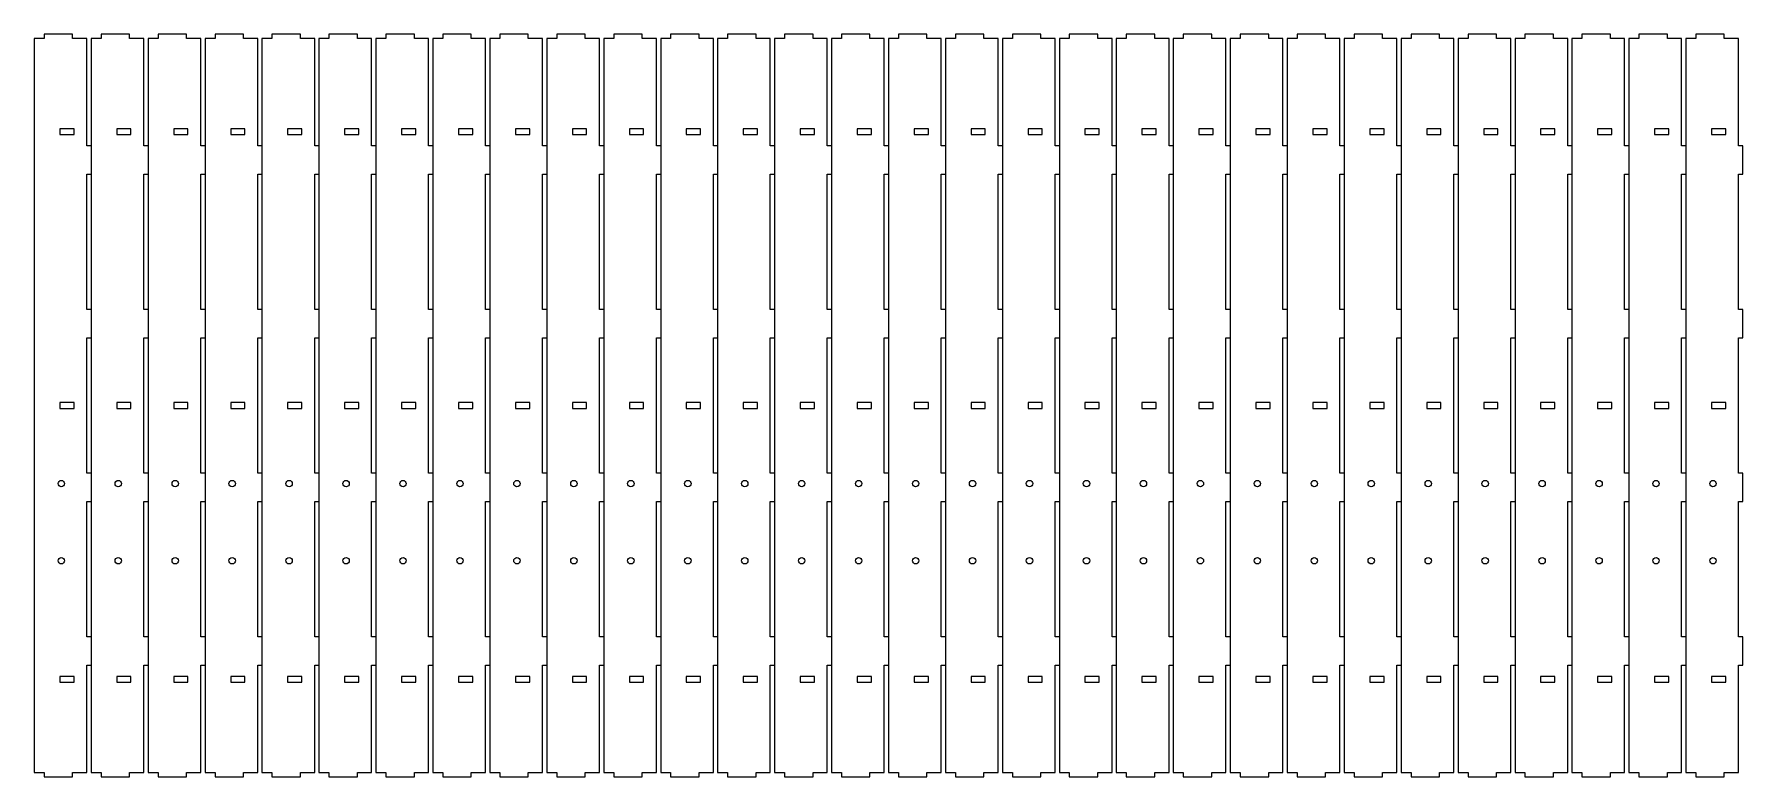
# Model space of a CAD drawing. Header units: millimetres. Extents: x -300 to 300, y -150 to 111.
import ezdxf

# ---------------------------------------------------------------- set-up
doc = ezdxf.new("R2010")
doc.units = ezdxf.units.MM
doc.header["$MEASUREMENT"] = 0
doc.layers.add('Layer 1', color=7, linetype='Continuous')

msp = doc.modelspace()

# ---------------------------------------------------------------- linework, layer by layer
at = {"layer": 'Layer 1', "lineweight": 9}
for points in [[(-280.2675, 71.3198), (-281.7675, 71.3198), (-281.7675, 109.0698), (-286.7675, 109.0698), (-286.7675, 110.5698), (-296.7675, 110.5698), (-296.7675, 109.0698), (-300.2675, 109.0698), (-300.2675, -148.9302), (-296.7675, -148.9302), (-296.7675, -150.4302), (-286.7675, -150.4302), (-286.7675, -148.9302), (-281.7675, -148.9302), (-281.7675, -111.1802), (-280.2675, -111.1802)], [(-260.2675, 71.3198), (-261.7675, 71.3198), (-261.7675, 109.0698), (-266.7675, 109.0698), (-266.7675, 110.5698), (-276.7675, 110.5698), (-276.7675, 109.0698), (-280.2675, 109.0698), (-280.2675, -148.9302), (-276.7675, -148.9302), (-276.7675, -150.4302), (-266.7675, -150.4302), (-266.7675, -148.9302), (-261.7675, -148.9302), (-261.7675, -111.1802), (-260.2675, -111.1802)], [(-240.2675, 71.3198), (-241.7675, 71.3198), (-241.7675, 109.0698), (-246.7675, 109.0698), (-246.7675, 110.5698), (-256.7675, 110.5698), (-256.7675, 109.0698), (-260.2675, 109.0698), (-260.2675, -148.9302), (-256.7675, -148.9302), (-256.7675, -150.4302), (-246.7675, -150.4302), (-246.7675, -148.9302), (-241.7675, -148.9302), (-241.7675, -111.1802), (-240.2675, -111.1802)], [(-220.2675, 71.3198), (-221.7675, 71.3198), (-221.7675, 109.0698), (-226.7675, 109.0698), (-226.7675, 110.5698), (-236.7675, 110.5698), (-236.7675, 109.0698), (-240.2675, 109.0698), (-240.2675, -148.9302), (-236.7675, -148.9302), (-236.7675, -150.4302), (-226.7675, -150.4302), (-226.7675, -148.9302), (-221.7675, -148.9302), (-221.7675, -111.1802), (-220.2675, -111.1802)], [(-200.2675, 71.3198), (-201.7675, 71.3198), (-201.7675, 109.0698), (-206.7675, 109.0698), (-206.7675, 110.5698), (-216.7675, 110.5698), (-216.7675, 109.0698), (-220.2675, 109.0698), (-220.2675, -148.9302), (-216.7675, -148.9302), (-216.7675, -150.4302), (-206.7675, -150.4302), (-206.7675, -148.9302), (-201.7675, -148.9302), (-201.7675, -111.1802), (-200.2675, -111.1802)], [(-180.2675, 71.3198), (-181.7675, 71.3198), (-181.7675, 109.0698), (-186.7675, 109.0698), (-186.7675, 110.5698), (-196.7675, 110.5698), (-196.7675, 109.0698), (-200.2675, 109.0698), (-200.2675, -148.9302), (-196.7675, -148.9302), (-196.7675, -150.4302), (-186.7675, -150.4302), (-186.7675, -148.9302), (-181.7675, -148.9302), (-181.7675, -111.1802), (-180.2675, -111.1802)], [(-160.2675, 71.3198), (-161.7675, 71.3198), (-161.7675, 109.0698), (-166.7675, 109.0698), (-166.7675, 110.5698), (-176.7675, 110.5698), (-176.7675, 109.0698), (-180.2675, 109.0698), (-180.2675, -148.9302), (-176.7675, -148.9302), (-176.7675, -150.4302), (-166.7675, -150.4302), (-166.7675, -148.9302), (-161.7675, -148.9302), (-161.7675, -111.1802), (-160.2675, -111.1802)], [(-140.2675, 71.3198), (-141.7675, 71.3198), (-141.7675, 109.0698), (-146.7675, 109.0698), (-146.7675, 110.5698), (-156.7675, 110.5698), (-156.7675, 109.0698), (-160.2675, 109.0698), (-160.2675, -148.9302), (-156.7675, -148.9302), (-156.7675, -150.4302), (-146.7675, -150.4302), (-146.7675, -148.9302), (-141.7675, -148.9302), (-141.7675, -111.1802), (-140.2675, -111.1802)], [(-120.2675, 71.3198), (-121.7675, 71.3198), (-121.7675, 109.0698), (-126.7675, 109.0698), (-126.7675, 110.5698), (-136.7675, 110.5698), (-136.7675, 109.0698), (-140.2675, 109.0698), (-140.2675, -148.9302), (-136.7675, -148.9302), (-136.7675, -150.4302), (-126.7675, -150.4302), (-126.7675, -148.9302), (-121.7675, -148.9302), (-121.7675, -111.1802), (-120.2675, -111.1802)], [(-100.2675, 71.3198), (-101.7675, 71.3198), (-101.7675, 109.0698), (-106.7675, 109.0698), (-106.7675, 110.5698), (-116.7675, 110.5698), (-116.7675, 109.0698), (-120.2675, 109.0698), (-120.2675, -148.9302), (-116.7675, -148.9302), (-116.7675, -150.4302), (-106.7675, -150.4302), (-106.7675, -148.9302), (-101.7675, -148.9302), (-101.7675, -111.1802), (-100.2675, -111.1802)], [(-80.2675, 71.3198), (-81.7675, 71.3198), (-81.7675, 109.0698), (-86.7675, 109.0698), (-86.7675, 110.5698), (-96.7675, 110.5698), (-96.7675, 109.0698), (-100.2675, 109.0698), (-100.2675, -148.9302), (-96.7675, -148.9302), (-96.7675, -150.4302), (-86.7675, -150.4302), (-86.7675, -148.9302), (-81.7675, -148.9302), (-81.7675, -111.1802), (-80.2675, -111.1802)], [(-60.2675, 71.3198), (-61.7675, 71.3198), (-61.7675, 109.0698), (-66.7675, 109.0698), (-66.7675, 110.5698), (-76.7675, 110.5698), (-76.7675, 109.0698), (-80.2675, 109.0698), (-80.2675, -148.9302), (-76.7675, -148.9302), (-76.7675, -150.4302), (-66.7675, -150.4302), (-66.7675, -148.9302), (-61.7675, -148.9302), (-61.7675, -111.1802), (-60.2675, -111.1802)], [(-40.2675, 71.3198), (-41.7675, 71.3198), (-41.7675, 109.0698), (-46.7675, 109.0698), (-46.7675, 110.5698), (-56.7675, 110.5698), (-56.7675, 109.0698), (-60.2675, 109.0698), (-60.2675, -148.9302), (-56.7675, -148.9302), (-56.7675, -150.4302), (-46.7675, -150.4302), (-46.7675, -148.9302), (-41.7675, -148.9302), (-41.7675, -111.1802), (-40.2675, -111.1802)], [(-20.2675, 71.3198), (-21.7675, 71.3198), (-21.7675, 109.0698), (-26.7675, 109.0698), (-26.7675, 110.5698), (-36.7675, 110.5698), (-36.7675, 109.0698), (-40.2675, 109.0698), (-40.2675, -148.9302), (-36.7675, -148.9302), (-36.7675, -150.4302), (-26.7675, -150.4302), (-26.7675, -148.9302), (-21.7675, -148.9302), (-21.7675, -111.1802), (-20.2675, -111.1802)], [(-0.2675, 71.3198), (-1.7675, 71.3198), (-1.7675, 109.0698), (-6.7675, 109.0698), (-6.7675, 110.5698), (-16.7675, 110.5698), (-16.7675, 109.0698), (-20.2675, 109.0698), (-20.2675, -148.9302), (-16.7675, -148.9302), (-16.7675, -150.4302), (-6.7675, -150.4302), (-6.7675, -148.9302), (-1.7675, -148.9302), (-1.7675, -111.1802), (-0.2675, -111.1802)], [(19.7325, 71.3198), (18.2325, 71.3198), (18.2325, 109.0698), (13.2325, 109.0698), (13.2325, 110.5698), (3.2325, 110.5698), (3.2325, 109.0698), (-0.2675, 109.0698), (-0.2675, -148.9302), (3.2325, -148.9302), (3.2325, -150.4302), (13.2325, -150.4302), (13.2325, -148.9302), (18.2325, -148.9302), (18.2325, -111.1802), (19.7325, -111.1802)], [(39.7325, 71.3198), (38.2325, 71.3198), (38.2325, 109.0698), (33.2325, 109.0698), (33.2325, 110.5698), (23.2325, 110.5698), (23.2325, 109.0698), (19.7325, 109.0698), (19.7325, -148.9302), (23.2325, -148.9302), (23.2325, -150.4302), (33.2325, -150.4302), (33.2325, -148.9302), (38.2325, -148.9302), (38.2325, -111.1802), (39.7325, -111.1802)], [(59.7325, 71.3198), (58.2325, 71.3198), (58.2325, 109.0698), (53.2325, 109.0698), (53.2325, 110.5698), (43.2325, 110.5698), (43.2325, 109.0698), (39.7325, 109.0698), (39.7325, -148.9302), (43.2325, -148.9302), (43.2325, -150.4302), (53.2325, -150.4302), (53.2325, -148.9302), (58.2325, -148.9302), (58.2325, -111.1802), (59.7325, -111.1802)], [(79.7325, 71.3198), (78.2325, 71.3198), (78.2325, 109.0698), (73.2325, 109.0698), (73.2325, 110.5698), (63.2325, 110.5698), (63.2325, 109.0698), (59.7325, 109.0698), (59.7325, -148.9302), (63.2325, -148.9302), (63.2325, -150.4302), (73.2325, -150.4302), (73.2325, -148.9302), (78.2325, -148.9302), (78.2325, -111.1802), (79.7325, -111.1802)], [(99.7325, 71.3198), (98.2325, 71.3198), (98.2325, 109.0698), (93.2325, 109.0698), (93.2325, 110.5698), (83.2325, 110.5698), (83.2325, 109.0698), (79.7325, 109.0698), (79.7325, -148.9302), (83.2325, -148.9302), (83.2325, -150.4302), (93.2325, -150.4302), (93.2325, -148.9302), (98.2325, -148.9302), (98.2325, -111.1802), (99.7325, -111.1802)], [(119.7325, 71.3198), (118.2325, 71.3198), (118.2325, 109.0698), (113.2325, 109.0698), (113.2325, 110.5698), (103.2325, 110.5698), (103.2325, 109.0698), (99.7325, 109.0698), (99.7325, -148.9302), (103.2325, -148.9302), (103.2325, -150.4302), (113.2325, -150.4302), (113.2325, -148.9302), (118.2325, -148.9302), (118.2325, -111.1802), (119.7325, -111.1802)], [(139.7325, 71.3198), (138.2325, 71.3198), (138.2325, 109.0698), (133.2325, 109.0698), (133.2325, 110.5698), (123.2325, 110.5698), (123.2325, 109.0698), (119.7325, 109.0698), (119.7325, -148.9302), (123.2325, -148.9302), (123.2325, -150.4302), (133.2325, -150.4302), (133.2325, -148.9302), (138.2325, -148.9302), (138.2325, -111.1802), (139.7325, -111.1802)], [(159.7325, 71.3198), (158.2325, 71.3198), (158.2325, 109.0698), (153.2325, 109.0698), (153.2325, 110.5698), (143.2325, 110.5698), (143.2325, 109.0698), (139.7325, 109.0698), (139.7325, -148.9302), (143.2325, -148.9302), (143.2325, -150.4302), (153.2325, -150.4302), (153.2325, -148.9302), (158.2325, -148.9302), (158.2325, -111.1802), (159.7325, -111.1802)], [(179.7325, 71.3198), (178.2325, 71.3198), (178.2325, 109.0698), (173.2325, 109.0698), (173.2325, 110.5698), (163.2325, 110.5698), (163.2325, 109.0698), (159.7325, 109.0698), (159.7325, -148.9302), (163.2325, -148.9302), (163.2325, -150.4302), (173.2325, -150.4302), (173.2325, -148.9302), (178.2325, -148.9302), (178.2325, -111.1802), (179.7325, -111.1802)], [(199.7325, 71.3198), (198.2325, 71.3198), (198.2325, 109.0698), (193.2325, 109.0698), (193.2325, 110.5698), (183.2325, 110.5698), (183.2325, 109.0698), (179.7325, 109.0698), (179.7325, -148.9302), (183.2325, -148.9302), (183.2325, -150.4302), (193.2325, -150.4302), (193.2325, -148.9302), (198.2325, -148.9302), (198.2325, -111.1802), (199.7325, -111.1802)], [(219.7325, 71.3198), (218.2325, 71.3198), (218.2325, 109.0698), (213.2325, 109.0698), (213.2325, 110.5698), (203.2325, 110.5698), (203.2325, 109.0698), (199.7325, 109.0698), (199.7325, -148.9302), (203.2325, -148.9302), (203.2325, -150.4302), (213.2325, -150.4302), (213.2325, -148.9302), (218.2325, -148.9302), (218.2325, -111.1802), (219.7325, -111.1802)], [(239.7325, 71.3198), (238.2325, 71.3198), (238.2325, 109.0698), (233.2325, 109.0698), (233.2325, 110.5698), (223.2325, 110.5698), (223.2325, 109.0698), (219.7325, 109.0698), (219.7325, -148.9302), (223.2325, -148.9302), (223.2325, -150.4302), (233.2325, -150.4302), (233.2325, -148.9302), (238.2325, -148.9302), (238.2325, -111.1802), (239.7325, -111.1802)], [(259.7325, 71.3198), (258.2325, 71.3198), (258.2325, 109.0698), (253.2325, 109.0698), (253.2325, 110.5698), (243.2325, 110.5698), (243.2325, 109.0698), (239.7325, 109.0698), (239.7325, -148.9302), (243.2325, -148.9302), (243.2325, -150.4302), (253.2325, -150.4302), (253.2325, -148.9302), (258.2325, -148.9302), (258.2325, -111.1802), (259.7325, -111.1802)], [(279.7325, 71.3198), (278.2325, 71.3198), (278.2325, 109.0698), (273.2325, 109.0698), (273.2325, 110.5698), (263.2325, 110.5698), (263.2325, 109.0698), (259.7325, 109.0698), (259.7325, -148.9302), (263.2325, -148.9302), (263.2325, -150.4302), (273.2325, -150.4302), (273.2325, -148.9302), (278.2325, -148.9302), (278.2325, -111.1802), (279.7325, -111.1802)], [(299.7325, 61.3198), (299.7325, 71.3198), (298.2325, 71.3198), (298.2325, 109.0698), (293.2325, 109.0698), (293.2325, 110.5698), (283.2325, 110.5698), (283.2325, 109.0698), (279.7325, 109.0698), (279.7325, -148.9302), (283.2325, -148.9302), (283.2325, -150.4302), (293.2325, -150.4302), (293.2325, -148.9302), (298.2325, -148.9302), (298.2325, -111.1802), (299.7325, -111.1802), (299.7325, -101.1802), (298.2325, -101.1802), (298.2325, -53.6802), (299.7325, -53.6802), (299.7325, -43.6802), (298.2325, -43.6802), (298.2325, 3.8198), (299.7325, 3.8198), (299.7325, 13.8198), (298.2325, 13.8198), (298.2325, 61.3198), (299.7325, 61.3198)], [(-280.2675, 13.8198), (-281.7675, 13.8198), (-281.7675, 61.3198), (-280.2675, 61.3198)], [(-260.2675, 13.8198), (-261.7675, 13.8198), (-261.7675, 61.3198), (-260.2675, 61.3198)], [(-240.2675, 13.8198), (-241.7675, 13.8198), (-241.7675, 61.3198), (-240.2675, 61.3198)], [(-220.2675, 13.8198), (-221.7675, 13.8198), (-221.7675, 61.3198), (-220.2675, 61.3198)], [(-200.2675, 13.8198), (-201.7675, 13.8198), (-201.7675, 61.3198), (-200.2675, 61.3198)], [(-180.2675, 13.8198), (-181.7675, 13.8198), (-181.7675, 61.3198), (-180.2675, 61.3198)], [(-160.2675, 13.8198), (-161.7675, 13.8198), (-161.7675, 61.3198), (-160.2675, 61.3198)], [(-140.2675, 13.8198), (-141.7675, 13.8198), (-141.7675, 61.3198), (-140.2675, 61.3198)], [(-120.2675, 13.8198), (-121.7675, 13.8198), (-121.7675, 61.3198), (-120.2675, 61.3198)], [(-100.2675, 13.8198), (-101.7675, 13.8198), (-101.7675, 61.3198), (-100.2675, 61.3198)], [(-80.2675, 13.8198), (-81.7675, 13.8198), (-81.7675, 61.3198), (-80.2675, 61.3198)], [(-60.2675, 13.8198), (-61.7675, 13.8198), (-61.7675, 61.3198), (-60.2675, 61.3198)], [(-40.2675, 13.8198), (-41.7675, 13.8198), (-41.7675, 61.3198), (-40.2675, 61.3198)], [(-20.2675, 13.8198), (-21.7675, 13.8198), (-21.7675, 61.3198), (-20.2675, 61.3198)], [(-0.2675, 13.8198), (-1.7675, 13.8198), (-1.7675, 61.3198), (-0.2675, 61.3198)], [(19.7325, 13.8198), (18.2325, 13.8198), (18.2325, 61.3198), (19.7325, 61.3198)], [(39.7325, 13.8198), (38.2325, 13.8198), (38.2325, 61.3198), (39.7325, 61.3198)], [(59.7325, 13.8198), (58.2325, 13.8198), (58.2325, 61.3198), (59.7325, 61.3198)], [(79.7325, 13.8198), (78.2325, 13.8198), (78.2325, 61.3198), (79.7325, 61.3198)], [(99.7325, 13.8198), (98.2325, 13.8198), (98.2325, 61.3198), (99.7325, 61.3198)], [(119.7325, 13.8198), (118.2325, 13.8198), (118.2325, 61.3198), (119.7325, 61.3198)], [(139.7325, 13.8198), (138.2325, 13.8198), (138.2325, 61.3198), (139.7325, 61.3198)], [(159.7325, 13.8198), (158.2325, 13.8198), (158.2325, 61.3198), (159.7325, 61.3198)], [(179.7325, 13.8198), (178.2325, 13.8198), (178.2325, 61.3198), (179.7325, 61.3198)], [(199.7325, 13.8198), (198.2325, 13.8198), (198.2325, 61.3198), (199.7325, 61.3198)], [(219.7325, 13.8198), (218.2325, 13.8198), (218.2325, 61.3198), (219.7325, 61.3198)], [(239.7325, 13.8198), (238.2325, 13.8198), (238.2325, 61.3198), (239.7325, 61.3198)], [(259.7325, 13.8198), (258.2325, 13.8198), (258.2325, 61.3198), (259.7325, 61.3198)], [(279.7325, 13.8198), (278.2325, 13.8198), (278.2325, 61.3198), (279.7325, 61.3198)], [(-280.2675, -43.6802), (-281.7675, -43.6802), (-281.7675, 3.8198), (-280.2675, 3.8198)], [(-260.2675, -43.6802), (-261.7675, -43.6802), (-261.7675, 3.8198), (-260.2675, 3.8198)], [(-240.2675, -43.6802), (-241.7675, -43.6802), (-241.7675, 3.8198), (-240.2675, 3.8198)], [(-220.2675, -43.6802), (-221.7675, -43.6802), (-221.7675, 3.8198), (-220.2675, 3.8198)], [(-200.2675, -43.6802), (-201.7675, -43.6802), (-201.7675, 3.8198), (-200.2675, 3.8198)], [(-180.2675, -43.6802), (-181.7675, -43.6802), (-181.7675, 3.8198), (-180.2675, 3.8198)], [(-160.2675, -43.6802), (-161.7675, -43.6802), (-161.7675, 3.8198), (-160.2675, 3.8198)], [(-140.2675, -43.6802), (-141.7675, -43.6802), (-141.7675, 3.8198), (-140.2675, 3.8198)], [(-120.2675, -43.6802), (-121.7675, -43.6802), (-121.7675, 3.8198), (-120.2675, 3.8198)], [(-100.2675, -43.6802), (-101.7675, -43.6802), (-101.7675, 3.8198), (-100.2675, 3.8198)], [(-80.2675, -43.6802), (-81.7675, -43.6802), (-81.7675, 3.8198), (-80.2675, 3.8198)], [(-60.2675, -43.6802), (-61.7675, -43.6802), (-61.7675, 3.8198), (-60.2675, 3.8198)], [(-40.2675, -43.6802), (-41.7675, -43.6802), (-41.7675, 3.8198), (-40.2675, 3.8198)], [(-20.2675, -43.6802), (-21.7675, -43.6802), (-21.7675, 3.8198), (-20.2675, 3.8198)], [(-0.2675, -43.6802), (-1.7675, -43.6802), (-1.7675, 3.8198), (-0.2675, 3.8198)], [(19.7325, -43.6802), (18.2325, -43.6802), (18.2325, 3.8198), (19.7325, 3.8198)], [(39.7325, -43.6802), (38.2325, -43.6802), (38.2325, 3.8198), (39.7325, 3.8198)], [(59.7325, -43.6802), (58.2325, -43.6802), (58.2325, 3.8198), (59.7325, 3.8198)], [(79.7325, -43.6802), (78.2325, -43.6802), (78.2325, 3.8198), (79.7325, 3.8198)], [(99.7325, -43.6802), (98.2325, -43.6802), (98.2325, 3.8198), (99.7325, 3.8198)], [(119.7325, -43.6802), (118.2325, -43.6802), (118.2325, 3.8198), (119.7325, 3.8198)], [(139.7325, -43.6802), (138.2325, -43.6802), (138.2325, 3.8198), (139.7325, 3.8198)], [(159.7325, -43.6802), (158.2325, -43.6802), (158.2325, 3.8198), (159.7325, 3.8198)], [(179.7325, -43.6802), (178.2325, -43.6802), (178.2325, 3.8198), (179.7325, 3.8198)], [(199.7325, -43.6802), (198.2325, -43.6802), (198.2325, 3.8198), (199.7325, 3.8198)], [(219.7325, -43.6802), (218.2325, -43.6802), (218.2325, 3.8198), (219.7325, 3.8198)], [(239.7325, -43.6802), (238.2325, -43.6802), (238.2325, 3.8198), (239.7325, 3.8198)], [(259.7325, -43.6802), (258.2325, -43.6802), (258.2325, 3.8198), (259.7325, 3.8198)], [(279.7325, -43.6802), (278.2325, -43.6802), (278.2325, 3.8198), (279.7325, 3.8198)], [(-280.2675, -101.1802), (-281.7675, -101.1802), (-281.7675, -53.6802), (-280.2675, -53.6802)], [(-260.2675, -101.1802), (-261.7675, -101.1802), (-261.7675, -53.6802), (-260.2675, -53.6802)], [(-240.2675, -101.1802), (-241.7675, -101.1802), (-241.7675, -53.6802), (-240.2675, -53.6802)], [(-220.2675, -101.1802), (-221.7675, -101.1802), (-221.7675, -53.6802), (-220.2675, -53.6802)], [(-200.2675, -101.1802), (-201.7675, -101.1802), (-201.7675, -53.6802), (-200.2675, -53.6802)], [(-180.2675, -101.1802), (-181.7675, -101.1802), (-181.7675, -53.6802), (-180.2675, -53.6802)], [(-160.2675, -101.1802), (-161.7675, -101.1802), (-161.7675, -53.6802), (-160.2675, -53.6802)], [(-140.2675, -101.1802), (-141.7675, -101.1802), (-141.7675, -53.6802), (-140.2675, -53.6802)], [(-120.2675, -101.1802), (-121.7675, -101.1802), (-121.7675, -53.6802), (-120.2675, -53.6802)], [(-100.2675, -101.1802), (-101.7675, -101.1802), (-101.7675, -53.6802), (-100.2675, -53.6802)], [(-80.2675, -101.1802), (-81.7675, -101.1802), (-81.7675, -53.6802), (-80.2675, -53.6802)], [(-60.2675, -101.1802), (-61.7675, -101.1802), (-61.7675, -53.6802), (-60.2675, -53.6802)], [(-40.2675, -101.1802), (-41.7675, -101.1802), (-41.7675, -53.6802), (-40.2675, -53.6802)], [(-20.2675, -101.1802), (-21.7675, -101.1802), (-21.7675, -53.6802), (-20.2675, -53.6802)], [(-0.2675, -101.1802), (-1.7675, -101.1802), (-1.7675, -53.6802), (-0.2675, -53.6802)], [(19.7325, -101.1802), (18.2325, -101.1802), (18.2325, -53.6802), (19.7325, -53.6802)], [(39.7325, -101.1802), (38.2325, -101.1802), (38.2325, -53.6802), (39.7325, -53.6802)], [(59.7325, -101.1802), (58.2325, -101.1802), (58.2325, -53.6802), (59.7325, -53.6802)], [(79.7325, -101.1802), (78.2325, -101.1802), (78.2325, -53.6802), (79.7325, -53.6802)], [(99.7325, -101.1802), (98.2325, -101.1802), (98.2325, -53.6802), (99.7325, -53.6802)], [(119.7325, -101.1802), (118.2325, -101.1802), (118.2325, -53.6802), (119.7325, -53.6802)], [(139.7325, -101.1802), (138.2325, -101.1802), (138.2325, -53.6802), (139.7325, -53.6802)], [(159.7325, -101.1802), (158.2325, -101.1802), (158.2325, -53.6802), (159.7325, -53.6802)], [(179.7325, -101.1802), (178.2325, -101.1802), (178.2325, -53.6802), (179.7325, -53.6802)], [(199.7325, -101.1802), (198.2325, -101.1802), (198.2325, -53.6802), (199.7325, -53.6802)], [(219.7325, -101.1802), (218.2325, -101.1802), (218.2325, -53.6802), (219.7325, -53.6802)], [(239.7325, -101.1802), (238.2325, -101.1802), (238.2325, -53.6802), (239.7325, -53.6802)], [(259.7325, -101.1802), (258.2325, -101.1802), (258.2325, -53.6802), (259.7325, -53.6802)], [(279.7325, -101.1802), (278.2325, -101.1802), (278.2325, -53.6802), (279.7325, -53.6802)]]:
    msp.add_lwpolyline(points, dxfattribs=at)
at = {"layer": 'Layer 1', "color": 240, "lineweight": 9}
for points in [[(-286.268, 75.3198), (-286.268, 77.3198), (-291.268, 77.3198), (-291.268, 75.3198), (-286.268, 75.3198)], [(-266.268, 75.3198), (-266.268, 77.3198), (-271.268, 77.3198), (-271.268, 75.3198), (-266.268, 75.3198)], [(-246.268, 75.3198), (-246.268, 77.3198), (-251.268, 77.3198), (-251.268, 75.3198), (-246.268, 75.3198)], [(-226.268, 75.3198), (-226.268, 77.3198), (-231.268, 77.3198), (-231.268, 75.3198), (-226.268, 75.3198)], [(-206.268, 75.3198), (-206.268, 77.3198), (-211.268, 77.3198), (-211.268, 75.3198), (-206.268, 75.3198)], [(-186.268, 75.3198), (-186.268, 77.3198), (-191.268, 77.3198), (-191.268, 75.3198), (-186.268, 75.3198)], [(-166.268, 75.3198), (-166.268, 77.3198), (-171.268, 77.3198), (-171.268, 75.3198), (-166.268, 75.3198)], [(-146.268, 75.3198), (-146.268, 77.3198), (-151.268, 77.3198), (-151.268, 75.3198), (-146.268, 75.3198)], [(-126.268, 75.3198), (-126.268, 77.3198), (-131.268, 77.3198), (-131.268, 75.3198), (-126.268, 75.3198)], [(-106.268, 75.3198), (-106.268, 77.3198), (-111.268, 77.3198), (-111.268, 75.3198), (-106.268, 75.3198)], [(-86.268, 75.3198), (-86.268, 77.3198), (-91.268, 77.3198), (-91.268, 75.3198), (-86.268, 75.3198)], [(-66.268, 75.3198), (-66.268, 77.3198), (-71.268, 77.3198), (-71.268, 75.3198), (-66.268, 75.3198)], [(-46.268, 75.3198), (-46.268, 77.3198), (-51.268, 77.3198), (-51.268, 75.3198), (-46.268, 75.3198)], [(-26.268, 75.3198), (-26.268, 77.3198), (-31.268, 77.3198), (-31.268, 75.3198), (-26.268, 75.3198)], [(-6.268, 75.3198), (-6.268, 77.3198), (-11.268, 77.3198), (-11.268, 75.3198), (-6.268, 75.3198)], [(13.732, 75.3198), (13.732, 77.3198), (8.732, 77.3198), (8.732, 75.3198), (13.732, 75.3198)], [(33.732, 75.3198), (33.732, 77.3198), (28.732, 77.3198), (28.732, 75.3198), (33.732, 75.3198)], [(53.732, 75.3198), (53.732, 77.3198), (48.732, 77.3198), (48.732, 75.3198), (53.732, 75.3198)], [(73.732, 75.3198), (73.732, 77.3198), (68.732, 77.3198), (68.732, 75.3198), (73.732, 75.3198)], [(93.732, 75.3198), (93.732, 77.3198), (88.732, 77.3198), (88.732, 75.3198), (93.732, 75.3198)], [(113.732, 75.3198), (113.732, 77.3198), (108.732, 77.3198), (108.732, 75.3198), (113.732, 75.3198)], [(133.732, 75.3198), (133.732, 77.3198), (128.732, 77.3198), (128.732, 75.3198), (133.732, 75.3198)], [(153.732, 75.3198), (153.732, 77.3198), (148.732, 77.3198), (148.732, 75.3198), (153.732, 75.3198)], [(173.732, 75.3198), (173.732, 77.3198), (168.732, 77.3198), (168.732, 75.3198), (173.732, 75.3198)], [(193.732, 75.3198), (193.732, 77.3198), (188.732, 77.3198), (188.732, 75.3198), (193.732, 75.3198)], [(213.732, 75.3198), (213.732, 77.3198), (208.732, 77.3198), (208.732, 75.3198), (213.732, 75.3198)], [(233.732, 75.3198), (233.732, 77.3198), (228.732, 77.3198), (228.732, 75.3198), (233.732, 75.3198)], [(253.732, 75.3198), (253.732, 77.3198), (248.732, 77.3198), (248.732, 75.3198), (253.732, 75.3198)], [(273.732, 75.3198), (273.732, 77.3198), (268.732, 77.3198), (268.732, 75.3198), (273.732, 75.3198)], [(293.732, 75.3198), (293.732, 77.3198), (288.732, 77.3198), (288.732, 75.3198), (293.732, 75.3198)], [(-286.268, -20.9302), (-286.268, -18.9302), (-291.268, -18.9302), (-291.268, -20.9302), (-286.268, -20.9302)], [(-266.268, -20.9302), (-266.268, -18.9302), (-271.268, -18.9302), (-271.268, -20.9302), (-266.268, -20.9302)], [(-246.268, -20.9302), (-246.268, -18.9302), (-251.268, -18.9302), (-251.268, -20.9302), (-246.268, -20.9302)], [(-226.268, -20.9302), (-226.268, -18.9302), (-231.268, -18.9302), (-231.268, -20.9302), (-226.268, -20.9302)], [(-206.268, -20.9302), (-206.268, -18.9302), (-211.268, -18.9302), (-211.268, -20.9302), (-206.268, -20.9302)], [(-186.268, -20.9302), (-186.268, -18.9302), (-191.268, -18.9302), (-191.268, -20.9302), (-186.268, -20.9302)], [(-166.268, -20.9302), (-166.268, -18.9302), (-171.268, -18.9302), (-171.268, -20.9302), (-166.268, -20.9302)], [(-146.268, -20.9302), (-146.268, -18.9302), (-151.268, -18.9302), (-151.268, -20.9302), (-146.268, -20.9302)], [(-126.268, -20.9302), (-126.268, -18.9302), (-131.268, -18.9302), (-131.268, -20.9302), (-126.268, -20.9302)], [(-106.268, -20.9302), (-106.268, -18.9302), (-111.268, -18.9302), (-111.268, -20.9302), (-106.268, -20.9302)], [(-86.268, -20.9302), (-86.268, -18.9302), (-91.268, -18.9302), (-91.268, -20.9302), (-86.268, -20.9302)], [(-66.268, -20.9302), (-66.268, -18.9302), (-71.268, -18.9302), (-71.268, -20.9302), (-66.268, -20.9302)], [(-46.268, -20.9302), (-46.268, -18.9302), (-51.268, -18.9302), (-51.268, -20.9302), (-46.268, -20.9302)], [(-26.268, -20.9302), (-26.268, -18.9302), (-31.268, -18.9302), (-31.268, -20.9302), (-26.268, -20.9302)], [(-6.268, -20.9302), (-6.268, -18.9302), (-11.268, -18.9302), (-11.268, -20.9302), (-6.268, -20.9302)], [(13.732, -20.9302), (13.732, -18.9302), (8.732, -18.9302), (8.732, -20.9302), (13.732, -20.9302)], [(33.732, -20.9302), (33.732, -18.9302), (28.732, -18.9302), (28.732, -20.9302), (33.732, -20.9302)], [(53.732, -20.9302), (53.732, -18.9302), (48.732, -18.9302), (48.732, -20.9302), (53.732, -20.9302)], [(73.732, -20.9302), (73.732, -18.9302), (68.732, -18.9302), (68.732, -20.9302), (73.732, -20.9302)], [(93.732, -20.9302), (93.732, -18.9302), (88.732, -18.9302), (88.732, -20.9302), (93.732, -20.9302)], [(113.732, -20.9302), (113.732, -18.9302), (108.732, -18.9302), (108.732, -20.9302), (113.732, -20.9302)], [(133.732, -20.9302), (133.732, -18.9302), (128.732, -18.9302), (128.732, -20.9302), (133.732, -20.9302)], [(153.732, -20.9302), (153.732, -18.9302), (148.732, -18.9302), (148.732, -20.9302), (153.732, -20.9302)], [(173.732, -20.9302), (173.732, -18.9302), (168.732, -18.9302), (168.732, -20.9302), (173.732, -20.9302)], [(193.732, -20.9302), (193.732, -18.9302), (188.732, -18.9302), (188.732, -20.9302), (193.732, -20.9302)], [(213.732, -20.9302), (213.732, -18.9302), (208.732, -18.9302), (208.732, -20.9302), (213.732, -20.9302)], [(233.732, -20.9302), (233.732, -18.9302), (228.732, -18.9302), (228.732, -20.9302), (233.732, -20.9302)], [(253.732, -20.9302), (253.732, -18.9302), (248.732, -18.9302), (248.732, -20.9302), (253.732, -20.9302)], [(273.732, -20.9302), (273.732, -18.9302), (268.732, -18.9302), (268.732, -20.9302), (273.732, -20.9302)], [(293.732, -20.9302), (293.732, -18.9302), (288.732, -18.9302), (288.732, -20.9302), (293.732, -20.9302)], [(-286.268, -117.1802), (-286.268, -115.1802), (-291.268, -115.1802), (-291.268, -117.1802), (-286.268, -117.1802)], [(-266.268, -117.1802), (-266.268, -115.1802), (-271.268, -115.1802), (-271.268, -117.1802), (-266.268, -117.1802)], [(-246.268, -117.1802), (-246.268, -115.1802), (-251.268, -115.1802), (-251.268, -117.1802), (-246.268, -117.1802)], [(-226.268, -117.1802), (-226.268, -115.1802), (-231.268, -115.1802), (-231.268, -117.1802), (-226.268, -117.1802)], [(-206.268, -117.1802), (-206.268, -115.1802), (-211.268, -115.1802), (-211.268, -117.1802), (-206.268, -117.1802)], [(-186.268, -117.1802), (-186.268, -115.1802), (-191.268, -115.1802), (-191.268, -117.1802), (-186.268, -117.1802)], [(-166.268, -117.1802), (-166.268, -115.1802), (-171.268, -115.1802), (-171.268, -117.1802), (-166.268, -117.1802)], [(-146.268, -117.1802), (-146.268, -115.1802), (-151.268, -115.1802), (-151.268, -117.1802), (-146.268, -117.1802)], [(-126.268, -117.1802), (-126.268, -115.1802), (-131.268, -115.1802), (-131.268, -117.1802), (-126.268, -117.1802)], [(-106.268, -117.1802), (-106.268, -115.1802), (-111.268, -115.1802), (-111.268, -117.1802), (-106.268, -117.1802)], [(-86.268, -117.1802), (-86.268, -115.1802), (-91.268, -115.1802), (-91.268, -117.1802), (-86.268, -117.1802)], [(-66.268, -117.1802), (-66.268, -115.1802), (-71.268, -115.1802), (-71.268, -117.1802), (-66.268, -117.1802)], [(-46.268, -117.1802), (-46.268, -115.1802), (-51.268, -115.1802), (-51.268, -117.1802), (-46.268, -117.1802)], [(-26.268, -117.1802), (-26.268, -115.1802), (-31.268, -115.1802), (-31.268, -117.1802), (-26.268, -117.1802)], [(-6.268, -117.1802), (-6.268, -115.1802), (-11.268, -115.1802), (-11.268, -117.1802), (-6.268, -117.1802)], [(13.732, -117.1802), (13.732, -115.1802), (8.732, -115.1802), (8.732, -117.1802), (13.732, -117.1802)], [(33.732, -117.1802), (33.732, -115.1802), (28.732, -115.1802), (28.732, -117.1802), (33.732, -117.1802)], [(53.732, -117.1802), (53.732, -115.1802), (48.732, -115.1802), (48.732, -117.1802), (53.732, -117.1802)], [(73.732, -117.1802), (73.732, -115.1802), (68.732, -115.1802), (68.732, -117.1802), (73.732, -117.1802)], [(93.732, -117.1802), (93.732, -115.1802), (88.732, -115.1802), (88.732, -117.1802), (93.732, -117.1802)], [(113.732, -117.1802), (113.732, -115.1802), (108.732, -115.1802), (108.732, -117.1802), (113.732, -117.1802)], [(133.732, -117.1802), (133.732, -115.1802), (128.732, -115.1802), (128.732, -117.1802), (133.732, -117.1802)], [(153.732, -117.1802), (153.732, -115.1802), (148.732, -115.1802), (148.732, -117.1802), (153.732, -117.1802)], [(173.732, -117.1802), (173.732, -115.1802), (168.732, -115.1802), (168.732, -117.1802), (173.732, -117.1802)], [(193.732, -117.1802), (193.732, -115.1802), (188.732, -115.1802), (188.732, -117.1802), (193.732, -117.1802)], [(213.732, -117.1802), (213.732, -115.1802), (208.732, -115.1802), (208.732, -117.1802), (213.732, -117.1802)], [(233.732, -117.1802), (233.732, -115.1802), (228.732, -115.1802), (228.732, -117.1802), (233.732, -117.1802)], [(253.732, -117.1802), (253.732, -115.1802), (248.732, -115.1802), (248.732, -117.1802), (253.732, -117.1802)], [(273.732, -117.1802), (273.732, -115.1802), (268.732, -115.1802), (268.732, -117.1802), (273.732, -117.1802)], [(293.732, -117.1802), (293.732, -115.1802), (288.732, -115.1802), (288.732, -117.1802), (293.732, -117.1802)]]:
    msp.add_lwpolyline(points, dxfattribs=at)
for points in [[(-290.7439, -48.5036), (-290.1226, -48.5036), (-289.6189, -47.9999), (-289.6189, -47.3786), (-289.6189, -46.7572), (-290.1226, -46.2536), (-290.7439, -46.2536), (-291.3652, -46.2536), (-291.8689, -46.7572), (-291.8689, -47.3786), (-291.8689, -47.9999), (-291.3653, -48.5036), (-290.7439, -48.5036)], [(-270.7439, -48.5036), (-270.1226, -48.5036), (-269.6189, -47.9999), (-269.6189, -47.3786), (-269.6189, -46.7572), (-270.1226, -46.2536), (-270.7439, -46.2536), (-271.3652, -46.2536), (-271.8689, -46.7572), (-271.8689, -47.3786), (-271.8689, -47.9999), (-271.3653, -48.5036), (-270.7439, -48.5036)], [(-250.7439, -48.5036), (-250.1226, -48.5036), (-249.6189, -47.9999), (-249.6189, -47.3786), (-249.6189, -46.7572), (-250.1226, -46.2536), (-250.7439, -46.2536), (-251.3652, -46.2536), (-251.8689, -46.7572), (-251.8689, -47.3786), (-251.8689, -47.9999), (-251.3653, -48.5036), (-250.7439, -48.5036)], [(-230.7439, -48.5036), (-230.1226, -48.5036), (-229.6189, -47.9999), (-229.6189, -47.3786), (-229.6189, -46.7572), (-230.1226, -46.2536), (-230.7439, -46.2536), (-231.3652, -46.2536), (-231.8689, -46.7572), (-231.8689, -47.3786), (-231.8689, -47.9999), (-231.3653, -48.5036), (-230.7439, -48.5036)], [(-210.7439, -48.5036), (-210.1226, -48.5036), (-209.6189, -47.9999), (-209.6189, -47.3786), (-209.6189, -46.7572), (-210.1226, -46.2536), (-210.7439, -46.2536), (-211.3652, -46.2536), (-211.8689, -46.7572), (-211.8689, -47.3786), (-211.8689, -47.9999), (-211.3653, -48.5036), (-210.7439, -48.5036)], [(-190.7439, -48.5036), (-190.1226, -48.5036), (-189.6189, -47.9999), (-189.6189, -47.3786), (-189.6189, -46.7572), (-190.1226, -46.2536), (-190.7439, -46.2536), (-191.3652, -46.2536), (-191.8689, -46.7572), (-191.8689, -47.3786), (-191.8689, -47.9999), (-191.3653, -48.5036), (-190.7439, -48.5036)], [(-170.7439, -48.5036), (-170.1226, -48.5036), (-169.6189, -47.9999), (-169.6189, -47.3786), (-169.6189, -46.7572), (-170.1226, -46.2536), (-170.7439, -46.2536), (-171.3652, -46.2536), (-171.8689, -46.7572), (-171.8689, -47.3786), (-171.8689, -47.9999), (-171.3653, -48.5036), (-170.7439, -48.5036)], [(-150.7439, -48.5036), (-150.1226, -48.5036), (-149.6189, -47.9999), (-149.6189, -47.3786), (-149.6189, -46.7572), (-150.1226, -46.2536), (-150.7439, -46.2536), (-151.3652, -46.2536), (-151.8689, -46.7572), (-151.8689, -47.3786), (-151.8689, -47.9999), (-151.3653, -48.5036), (-150.7439, -48.5036)], [(-130.7439, -48.5036), (-130.1226, -48.5036), (-129.6189, -47.9999), (-129.6189, -47.3786), (-129.6189, -46.7572), (-130.1226, -46.2536), (-130.7439, -46.2536), (-131.3652, -46.2536), (-131.8689, -46.7572), (-131.8689, -47.3786), (-131.8689, -47.9999), (-131.3653, -48.5036), (-130.7439, -48.5036)], [(-110.7439, -48.5036), (-110.1226, -48.5036), (-109.6189, -47.9999), (-109.6189, -47.3786), (-109.6189, -46.7572), (-110.1226, -46.2536), (-110.7439, -46.2536), (-111.3652, -46.2536), (-111.8689, -46.7572), (-111.8689, -47.3786), (-111.8689, -47.9999), (-111.3653, -48.5036), (-110.7439, -48.5036)], [(-90.7439, -48.5036), (-90.1226, -48.5036), (-89.6189, -47.9999), (-89.6189, -47.3786), (-89.6189, -46.7572), (-90.1226, -46.2536), (-90.7439, -46.2536), (-91.3652, -46.2536), (-91.8689, -46.7572), (-91.8689, -47.3786), (-91.8689, -47.9999), (-91.3653, -48.5036), (-90.7439, -48.5036)], [(-70.7439, -48.5036), (-70.1226, -48.5036), (-69.6189, -47.9999), (-69.6189, -47.3786), (-69.6189, -46.7572), (-70.1226, -46.2536), (-70.7439, -46.2536), (-71.3652, -46.2536), (-71.8689, -46.7572), (-71.8689, -47.3786), (-71.8689, -47.9999), (-71.3653, -48.5036), (-70.7439, -48.5036)], [(-50.7439, -48.5036), (-50.1226, -48.5036), (-49.6189, -47.9999), (-49.6189, -47.3786), (-49.6189, -46.7572), (-50.1226, -46.2536), (-50.7439, -46.2536), (-51.3652, -46.2536), (-51.8689, -46.7572), (-51.8689, -47.3786), (-51.8689, -47.9999), (-51.3653, -48.5036), (-50.7439, -48.5036)], [(-30.7439, -48.5036), (-30.1226, -48.5036), (-29.6189, -47.9999), (-29.6189, -47.3786), (-29.6189, -46.7572), (-30.1226, -46.2536), (-30.7439, -46.2536), (-31.3652, -46.2536), (-31.8689, -46.7572), (-31.8689, -47.3786), (-31.8689, -47.9999), (-31.3653, -48.5036), (-30.7439, -48.5036)], [(-10.7439, -48.5036), (-10.1226, -48.5036), (-9.6189, -47.9999), (-9.6189, -47.3786), (-9.6189, -46.7572), (-10.1226, -46.2536), (-10.7439, -46.2536), (-11.3652, -46.2536), (-11.8689, -46.7572), (-11.8689, -47.3786), (-11.8689, -47.9999), (-11.3653, -48.5036), (-10.7439, -48.5036)], [(9.2561, -48.5036), (9.8774, -48.5036), (10.3811, -47.9999), (10.3811, -47.3786), (10.3811, -46.7572), (9.8774, -46.2536), (9.2561, -46.2536), (8.6348, -46.2536), (8.1311, -46.7572), (8.1311, -47.3786), (8.1311, -47.9999), (8.6347, -48.5036), (9.2561, -48.5036)], [(29.2561, -48.5036), (29.8774, -48.5036), (30.3811, -47.9999), (30.3811, -47.3786), (30.3811, -46.7572), (29.8774, -46.2536), (29.2561, -46.2536), (28.6348, -46.2536), (28.1311, -46.7572), (28.1311, -47.3786), (28.1311, -47.9999), (28.6347, -48.5036), (29.2561, -48.5036)], [(49.2561, -48.5036), (49.8774, -48.5036), (50.3811, -47.9999), (50.3811, -47.3786), (50.3811, -46.7572), (49.8774, -46.2536), (49.2561, -46.2536), (48.6348, -46.2536), (48.1311, -46.7572), (48.1311, -47.3786), (48.1311, -47.9999), (48.6347, -48.5036), (49.2561, -48.5036)], [(69.2561, -48.5036), (69.8774, -48.5036), (70.3811, -47.9999), (70.3811, -47.3786), (70.3811, -46.7572), (69.8774, -46.2536), (69.2561, -46.2536), (68.6348, -46.2536), (68.1311, -46.7572), (68.1311, -47.3786), (68.1311, -47.9999), (68.6347, -48.5036), (69.2561, -48.5036)], [(89.2561, -48.5036), (89.8774, -48.5036), (90.3811, -47.9999), (90.3811, -47.3786), (90.3811, -46.7572), (89.8774, -46.2536), (89.2561, -46.2536), (88.6348, -46.2536), (88.1311, -46.7572), (88.1311, -47.3786), (88.1311, -47.9999), (88.6347, -48.5036), (89.2561, -48.5036)], [(109.2561, -48.5036), (109.8774, -48.5036), (110.3811, -47.9999), (110.3811, -47.3786), (110.3811, -46.7572), (109.8774, -46.2536), (109.2561, -46.2536), (108.6348, -46.2536), (108.1311, -46.7572), (108.1311, -47.3786), (108.1311, -47.9999), (108.6347, -48.5036), (109.2561, -48.5036)], [(129.2561, -48.5036), (129.8774, -48.5036), (130.3811, -47.9999), (130.3811, -47.3786), (130.3811, -46.7572), (129.8774, -46.2536), (129.2561, -46.2536), (128.6348, -46.2536), (128.1311, -46.7572), (128.1311, -47.3786), (128.1311, -47.9999), (128.6347, -48.5036), (129.2561, -48.5036)], [(149.2561, -48.5036), (149.8774, -48.5036), (150.3811, -47.9999), (150.3811, -47.3786), (150.3811, -46.7572), (149.8774, -46.2536), (149.2561, -46.2536), (148.6348, -46.2536), (148.1311, -46.7572), (148.1311, -47.3786), (148.1311, -47.9999), (148.6347, -48.5036), (149.2561, -48.5036)], [(169.2561, -48.5036), (169.8774, -48.5036), (170.3811, -47.9999), (170.3811, -47.3786), (170.3811, -46.7572), (169.8774, -46.2536), (169.2561, -46.2536), (168.6348, -46.2536), (168.1311, -46.7572), (168.1311, -47.3786), (168.1311, -47.9999), (168.6347, -48.5036), (169.2561, -48.5036)], [(189.2561, -48.5036), (189.8774, -48.5036), (190.3811, -47.9999), (190.3811, -47.3786), (190.3811, -46.7572), (189.8774, -46.2536), (189.2561, -46.2536), (188.6348, -46.2536), (188.1311, -46.7572), (188.1311, -47.3786), (188.1311, -47.9999), (188.6347, -48.5036), (189.2561, -48.5036)], [(209.2561, -48.5036), (209.8774, -48.5036), (210.3811, -47.9999), (210.3811, -47.3786), (210.3811, -46.7572), (209.8774, -46.2536), (209.2561, -46.2536), (208.6348, -46.2536), (208.1311, -46.7572), (208.1311, -47.3786), (208.1311, -47.9999), (208.6347, -48.5036), (209.2561, -48.5036)], [(229.2561, -48.5036), (229.8774, -48.5036), (230.3811, -47.9999), (230.3811, -47.3786), (230.3811, -46.7572), (229.8774, -46.2536), (229.2561, -46.2536), (228.6348, -46.2536), (228.1311, -46.7572), (228.1311, -47.3786), (228.1311, -47.9999), (228.6347, -48.5036), (229.2561, -48.5036)], [(249.2561, -48.5036), (249.8774, -48.5036), (250.3811, -47.9999), (250.3811, -47.3786), (250.3811, -46.7572), (249.8774, -46.2536), (249.2561, -46.2536), (248.6348, -46.2536), (248.1311, -46.7572), (248.1311, -47.3786), (248.1311, -47.9999), (248.6347, -48.5036), (249.2561, -48.5036)], [(269.2561, -48.5036), (269.8774, -48.5036), (270.3811, -47.9999), (270.3811, -47.3786), (270.3811, -46.7572), (269.8774, -46.2536), (269.2561, -46.2536), (268.6348, -46.2536), (268.1311, -46.7572), (268.1311, -47.3786), (268.1311, -47.9999), (268.6347, -48.5036), (269.2561, -48.5036)], [(289.2561, -48.5036), (289.8774, -48.5036), (290.3811, -47.9999), (290.3811, -47.3786), (290.3811, -46.7572), (289.8774, -46.2536), (289.2561, -46.2536), (288.6348, -46.2536), (288.1311, -46.7572), (288.1311, -47.3786), (288.1311, -47.9999), (288.6347, -48.5036), (289.2561, -48.5036)], [(-290.7439, -75.6069), (-290.1226, -75.6069), (-289.6189, -75.1032), (-289.6189, -74.4819), (-289.6189, -73.8606), (-290.1226, -73.3569), (-290.7439, -73.3569), (-291.3652, -73.3569), (-291.8689, -73.8606), (-291.8689, -74.4819), (-291.8689, -75.1032), (-291.3653, -75.6069), (-290.7439, -75.6069)], [(-270.7439, -75.6069), (-270.1226, -75.6069), (-269.6189, -75.1032), (-269.6189, -74.4819), (-269.6189, -73.8606), (-270.1226, -73.3569), (-270.7439, -73.3569), (-271.3652, -73.3569), (-271.8689, -73.8606), (-271.8689, -74.4819), (-271.8689, -75.1032), (-271.3653, -75.6069), (-270.7439, -75.6069)], [(-250.7439, -75.6069), (-250.1226, -75.6069), (-249.6189, -75.1032), (-249.6189, -74.4819), (-249.6189, -73.8606), (-250.1226, -73.3569), (-250.7439, -73.3569), (-251.3652, -73.3569), (-251.8689, -73.8606), (-251.8689, -74.4819), (-251.8689, -75.1032), (-251.3653, -75.6069), (-250.7439, -75.6069)], [(-230.7439, -75.6069), (-230.1226, -75.6069), (-229.6189, -75.1032), (-229.6189, -74.4819), (-229.6189, -73.8606), (-230.1226, -73.3569), (-230.7439, -73.3569), (-231.3652, -73.3569), (-231.8689, -73.8606), (-231.8689, -74.4819), (-231.8689, -75.1032), (-231.3653, -75.6069), (-230.7439, -75.6069)], [(-210.7439, -75.6069), (-210.1226, -75.6069), (-209.6189, -75.1032), (-209.6189, -74.4819), (-209.6189, -73.8606), (-210.1226, -73.3569), (-210.7439, -73.3569), (-211.3652, -73.3569), (-211.8689, -73.8606), (-211.8689, -74.4819), (-211.8689, -75.1032), (-211.3653, -75.6069), (-210.7439, -75.6069)], [(-190.7439, -75.6069), (-190.1226, -75.6069), (-189.6189, -75.1032), (-189.6189, -74.4819), (-189.6189, -73.8606), (-190.1226, -73.3569), (-190.7439, -73.3569), (-191.3652, -73.3569), (-191.8689, -73.8606), (-191.8689, -74.4819), (-191.8689, -75.1032), (-191.3653, -75.6069), (-190.7439, -75.6069)], [(-170.7439, -75.6069), (-170.1226, -75.6069), (-169.6189, -75.1032), (-169.6189, -74.4819), (-169.6189, -73.8606), (-170.1226, -73.3569), (-170.7439, -73.3569), (-171.3652, -73.3569), (-171.8689, -73.8606), (-171.8689, -74.4819), (-171.8689, -75.1032), (-171.3653, -75.6069), (-170.7439, -75.6069)], [(-150.7439, -75.6069), (-150.1226, -75.6069), (-149.6189, -75.1032), (-149.6189, -74.4819), (-149.6189, -73.8606), (-150.1226, -73.3569), (-150.7439, -73.3569), (-151.3652, -73.3569), (-151.8689, -73.8606), (-151.8689, -74.4819), (-151.8689, -75.1032), (-151.3653, -75.6069), (-150.7439, -75.6069)], [(-130.7439, -75.6069), (-130.1226, -75.6069), (-129.6189, -75.1032), (-129.6189, -74.4819), (-129.6189, -73.8606), (-130.1226, -73.3569), (-130.7439, -73.3569), (-131.3652, -73.3569), (-131.8689, -73.8606), (-131.8689, -74.4819), (-131.8689, -75.1032), (-131.3653, -75.6069), (-130.7439, -75.6069)], [(-110.7439, -75.6069), (-110.1226, -75.6069), (-109.6189, -75.1032), (-109.6189, -74.4819), (-109.6189, -73.8606), (-110.1226, -73.3569), (-110.7439, -73.3569), (-111.3652, -73.3569), (-111.8689, -73.8606), (-111.8689, -74.4819), (-111.8689, -75.1032), (-111.3653, -75.6069), (-110.7439, -75.6069)], [(-90.7439, -75.6069), (-90.1226, -75.6069), (-89.6189, -75.1032), (-89.6189, -74.4819), (-89.6189, -73.8606), (-90.1226, -73.3569), (-90.7439, -73.3569), (-91.3652, -73.3569), (-91.8689, -73.8606), (-91.8689, -74.4819), (-91.8689, -75.1032), (-91.3653, -75.6069), (-90.7439, -75.6069)], [(-70.7439, -75.6069), (-70.1226, -75.6069), (-69.6189, -75.1032), (-69.6189, -74.4819), (-69.6189, -73.8606), (-70.1226, -73.3569), (-70.7439, -73.3569), (-71.3652, -73.3569), (-71.8689, -73.8606), (-71.8689, -74.4819), (-71.8689, -75.1032), (-71.3653, -75.6069), (-70.7439, -75.6069)], [(-50.7439, -75.6069), (-50.1226, -75.6069), (-49.6189, -75.1032), (-49.6189, -74.4819), (-49.6189, -73.8606), (-50.1226, -73.3569), (-50.7439, -73.3569), (-51.3652, -73.3569), (-51.8689, -73.8606), (-51.8689, -74.4819), (-51.8689, -75.1032), (-51.3653, -75.6069), (-50.7439, -75.6069)], [(-30.7439, -75.6069), (-30.1226, -75.6069), (-29.6189, -75.1032), (-29.6189, -74.4819), (-29.6189, -73.8606), (-30.1226, -73.3569), (-30.7439, -73.3569), (-31.3652, -73.3569), (-31.8689, -73.8606), (-31.8689, -74.4819), (-31.8689, -75.1032), (-31.3653, -75.6069), (-30.7439, -75.6069)], [(-10.7439, -75.6069), (-10.1226, -75.6069), (-9.6189, -75.1032), (-9.6189, -74.4819), (-9.6189, -73.8606), (-10.1226, -73.3569), (-10.7439, -73.3569), (-11.3652, -73.3569), (-11.8689, -73.8606), (-11.8689, -74.4819), (-11.8689, -75.1032), (-11.3653, -75.6069), (-10.7439, -75.6069)], [(9.2561, -75.6069), (9.8774, -75.6069), (10.3811, -75.1032), (10.3811, -74.4819), (10.3811, -73.8606), (9.8774, -73.3569), (9.2561, -73.3569), (8.6348, -73.3569), (8.1311, -73.8606), (8.1311, -74.4819), (8.1311, -75.1032), (8.6347, -75.6069), (9.2561, -75.6069)], [(29.2561, -75.6069), (29.8774, -75.6069), (30.3811, -75.1032), (30.3811, -74.4819), (30.3811, -73.8606), (29.8774, -73.3569), (29.2561, -73.3569), (28.6348, -73.3569), (28.1311, -73.8606), (28.1311, -74.4819), (28.1311, -75.1032), (28.6347, -75.6069), (29.2561, -75.6069)], [(49.2561, -75.6069), (49.8774, -75.6069), (50.3811, -75.1032), (50.3811, -74.4819), (50.3811, -73.8606), (49.8774, -73.3569), (49.2561, -73.3569), (48.6348, -73.3569), (48.1311, -73.8606), (48.1311, -74.4819), (48.1311, -75.1032), (48.6347, -75.6069), (49.2561, -75.6069)], [(69.2561, -75.6069), (69.8774, -75.6069), (70.3811, -75.1032), (70.3811, -74.4819), (70.3811, -73.8606), (69.8774, -73.3569), (69.2561, -73.3569), (68.6348, -73.3569), (68.1311, -73.8606), (68.1311, -74.4819), (68.1311, -75.1032), (68.6347, -75.6069), (69.2561, -75.6069)], [(89.2561, -75.6069), (89.8774, -75.6069), (90.3811, -75.1032), (90.3811, -74.4819), (90.3811, -73.8606), (89.8774, -73.3569), (89.2561, -73.3569), (88.6348, -73.3569), (88.1311, -73.8606), (88.1311, -74.4819), (88.1311, -75.1032), (88.6347, -75.6069), (89.2561, -75.6069)], [(109.2561, -75.6069), (109.8774, -75.6069), (110.3811, -75.1032), (110.3811, -74.4819), (110.3811, -73.8606), (109.8774, -73.3569), (109.2561, -73.3569), (108.6348, -73.3569), (108.1311, -73.8606), (108.1311, -74.4819), (108.1311, -75.1032), (108.6347, -75.6069), (109.2561, -75.6069)], [(129.2561, -75.6069), (129.8774, -75.6069), (130.3811, -75.1032), (130.3811, -74.4819), (130.3811, -73.8606), (129.8774, -73.3569), (129.2561, -73.3569), (128.6348, -73.3569), (128.1311, -73.8606), (128.1311, -74.4819), (128.1311, -75.1032), (128.6347, -75.6069), (129.2561, -75.6069)], [(149.2561, -75.6069), (149.8774, -75.6069), (150.3811, -75.1032), (150.3811, -74.4819), (150.3811, -73.8606), (149.8774, -73.3569), (149.2561, -73.3569), (148.6348, -73.3569), (148.1311, -73.8606), (148.1311, -74.4819), (148.1311, -75.1032), (148.6347, -75.6069), (149.2561, -75.6069)], [(169.2561, -75.6069), (169.8774, -75.6069), (170.3811, -75.1032), (170.3811, -74.4819), (170.3811, -73.8606), (169.8774, -73.3569), (169.2561, -73.3569), (168.6348, -73.3569), (168.1311, -73.8606), (168.1311, -74.4819), (168.1311, -75.1032), (168.6347, -75.6069), (169.2561, -75.6069)], [(189.2561, -75.6069), (189.8774, -75.6069), (190.3811, -75.1032), (190.3811, -74.4819), (190.3811, -73.8606), (189.8774, -73.3569), (189.2561, -73.3569), (188.6348, -73.3569), (188.1311, -73.8606), (188.1311, -74.4819), (188.1311, -75.1032), (188.6347, -75.6069), (189.2561, -75.6069)], [(209.2561, -75.6069), (209.8774, -75.6069), (210.3811, -75.1032), (210.3811, -74.4819), (210.3811, -73.8606), (209.8774, -73.3569), (209.2561, -73.3569), (208.6348, -73.3569), (208.1311, -73.8606), (208.1311, -74.4819), (208.1311, -75.1032), (208.6347, -75.6069), (209.2561, -75.6069)], [(229.2561, -75.6069), (229.8774, -75.6069), (230.3811, -75.1032), (230.3811, -74.4819), (230.3811, -73.8606), (229.8774, -73.3569), (229.2561, -73.3569), (228.6348, -73.3569), (228.1311, -73.8606), (228.1311, -74.4819), (228.1311, -75.1032), (228.6347, -75.6069), (229.2561, -75.6069)], [(249.2561, -75.6069), (249.8774, -75.6069), (250.3811, -75.1032), (250.3811, -74.4819), (250.3811, -73.8606), (249.8774, -73.3569), (249.2561, -73.3569), (248.6348, -73.3569), (248.1311, -73.8606), (248.1311, -74.4819), (248.1311, -75.1032), (248.6347, -75.6069), (249.2561, -75.6069)], [(269.2561, -75.6069), (269.8774, -75.6069), (270.3811, -75.1032), (270.3811, -74.4819), (270.3811, -73.8606), (269.8774, -73.3569), (269.2561, -73.3569), (268.6348, -73.3569), (268.1311, -73.8606), (268.1311, -74.4819), (268.1311, -75.1032), (268.6347, -75.6069), (269.2561, -75.6069)], [(289.2561, -75.6069), (289.8774, -75.6069), (290.3811, -75.1032), (290.3811, -74.4819), (290.3811, -73.8606), (289.8774, -73.3569), (289.2561, -73.3569), (288.6348, -73.3569), (288.1311, -73.8606), (288.1311, -74.4819), (288.1311, -75.1032), (288.6347, -75.6069), (289.2561, -75.6069)]]:
    msp.add_open_spline(points, degree=3, knots=[0, 0, 0, 0, 1, 1, 1, 2, 2, 2, 3, 3, 3, 4, 4, 4, 4], dxfattribs=at)

doc.saveas('drawing.dxf')
